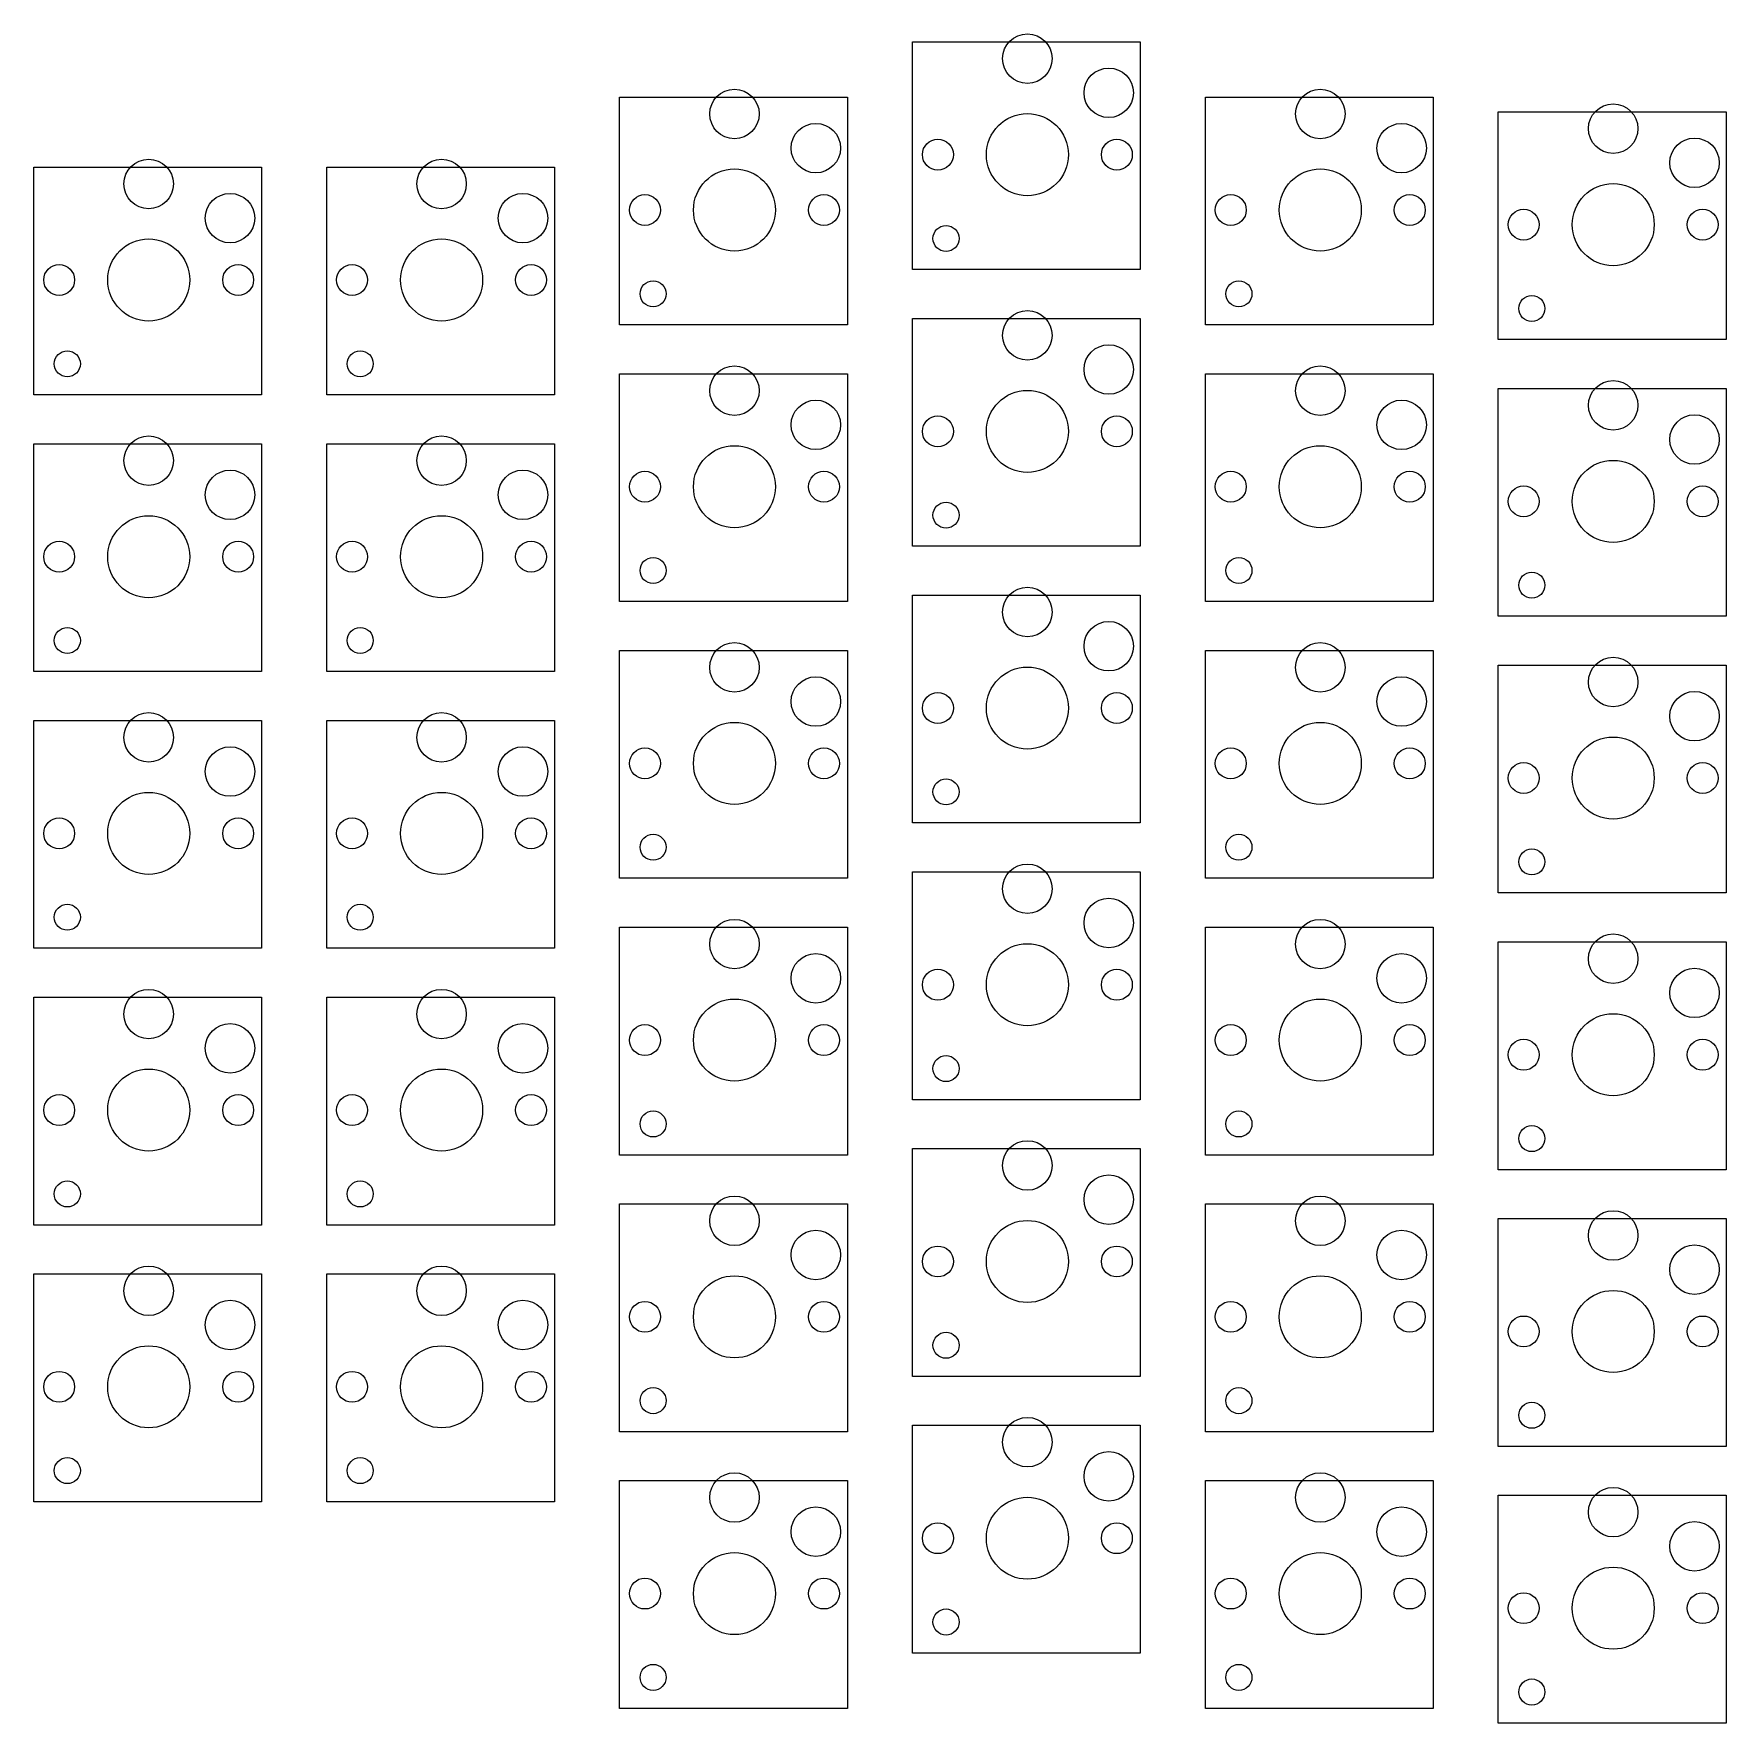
# Model space of a CAD drawing. Header units: millimetres. Extents: x -55 to 49, y -52 to 52.
import ezdxf

# ---------------------------------------------------------------- set-up
doc = ezdxf.new("R2010")
doc.units = ezdxf.units.MM
doc.layers.get('0').update_dxf_attribs({"linetype": 'CONTINUOUS'})

msp = doc.modelspace()

# ---------------------------------------------------------------- linework, layer by layer
for p, q in [((-0.69, 37.29, 25.43), (-0.69, 51.29, 25.43)), ((-0.69, 51.29, 25.43), (13.31, 51.29, 25.43)), ((13.31, 51.29, 25.43), (13.31, 37.29, 25.43)), ((-18.69, 33.89, 25.43), (-18.69, 47.89, 25.43)), ((-18.69, 47.89, 25.43), (-4.69, 47.89, 25.43)), ((-4.69, 47.89, 25.43), (-4.69, 33.89, 25.43)), ((17.31, 33.89, 25.43), (17.31, 47.89, 25.43)), ((17.31, 47.89, 25.43), (31.31, 47.89, 25.43)), ((31.31, 47.89, 25.43), (31.31, 33.89, 25.43)), ((35.31, 32.99, 25.43), (35.31, 46.99, 25.43)), ((35.31, 46.99, 25.43), (49.31, 46.99, 25.43)), ((49.31, 46.99, 25.43), (49.31, 32.99, 25.43)), ((-54.69, 43.59, 25.43), (-40.69, 43.59, 25.43)), ((-54.69, 29.59, 25.43), (-54.69, 43.59, 25.43)), ((-40.69, 43.59, 25.43), (-40.69, 29.59, 25.43)), ((-36.69, 43.59, 25.43), (-22.69, 43.59, 25.43)), ((-36.69, 29.59, 25.43), (-36.69, 43.59, 25.43)), ((-22.69, 43.59, 25.43), (-22.69, 29.59, 25.43)), ((13.31, 37.29, 25.43), (-0.69, 37.29, 25.43)), ((-4.69, 33.89, 25.43), (-18.69, 33.89, 25.43)), ((-0.69, 34.29, 25.43), (13.31, 34.29, 25.43)), ((-0.69, 20.29, 25.43), (-0.69, 34.29, 25.43)), ((13.31, 34.29, 25.43), (13.31, 20.29, 25.43)), ((31.31, 33.89, 25.43), (17.31, 33.89, 25.43)), ((49.31, 32.99, 25.43), (35.31, 32.99, 25.43)), ((-18.69, 30.89, 25.43), (-4.69, 30.89, 25.43)), ((-18.69, 16.89, 25.43), (-18.69, 30.89, 25.43)), ((-4.69, 30.89, 25.43), (-4.69, 16.89, 25.43)), ((17.31, 30.89, 25.43), (31.31, 30.89, 25.43)), ((17.31, 16.89, 25.43), (17.31, 30.89, 25.43)), ((31.31, 30.89, 25.43), (31.31, 16.89, 25.43)), ((-40.69, 29.59, 25.43), (-54.69, 29.59, 25.43)), ((-22.69, 29.59, 25.43), (-36.69, 29.59, 25.43)), ((35.31, 15.99, 25.43), (35.31, 29.99, 25.43)), ((35.31, 29.99, 25.43), (49.31, 29.99, 25.43)), ((49.31, 29.99, 25.43), (49.31, 15.99, 25.43)), ((-54.69, 26.59, 25.43), (-40.69, 26.59, 25.43)), ((-54.69, 12.59, 25.43), (-54.69, 26.59, 25.43)), ((-40.69, 26.59, 25.43), (-40.69, 12.59, 25.43)), ((-36.69, 26.59, 25.43), (-22.69, 26.59, 25.43)), ((-36.69, 12.59, 25.43), (-36.69, 26.59, 25.43)), ((-22.69, 26.59, 25.43), (-22.69, 12.59, 25.43)), ((13.31, 20.29, 25.43), (-0.69, 20.29, 25.43)), ((-4.69, 16.89, 25.43), (-18.69, 16.89, 25.43)), ((-0.69, 17.29, 25.43), (13.31, 17.29, 25.43)), ((-0.69, 3.29, 25.43), (-0.69, 17.29, 25.43)), ((13.31, 17.29, 25.43), (13.31, 3.29, 25.43)), ((31.31, 16.89, 25.43), (17.31, 16.89, 25.43)), ((49.31, 15.99, 25.43), (35.31, 15.99, 25.43)), ((-18.69, 13.89, 25.43), (-4.69, 13.89, 25.43)), ((-18.69, -0.11, 25.43), (-18.69, 13.89, 25.43)), ((-4.69, 13.89, 25.43), (-4.69, -0.11, 25.43)), ((17.31, 13.89, 25.43), (31.31, 13.89, 25.43)), ((17.31, -0.11, 25.43), (17.31, 13.89, 25.43)), ((31.31, 13.89, 25.43), (31.31, -0.11, 25.43)), ((-40.69, 12.59, 25.43), (-54.69, 12.59, 25.43)), ((-22.69, 12.59, 25.43), (-36.69, 12.59, 25.43)), ((35.31, 12.99, 25.43), (49.31, 12.99, 25.43)), ((35.31, -1.01, 25.43), (35.31, 12.99, 25.43)), ((49.31, 12.99, 25.43), (49.31, -1.01, 25.43)), ((-54.69, -4.41, 25.43), (-54.69, 9.59, 25.43)), ((-54.69, 9.59, 25.43), (-40.69, 9.59, 25.43)), ((-40.69, 9.59, 25.43), (-40.69, -4.41, 25.43)), ((-36.69, -4.41, 25.43), (-36.69, 9.59, 25.43)), ((-36.69, 9.59, 25.43), (-22.69, 9.59, 25.43)), ((-22.69, 9.59, 25.43), (-22.69, -4.41, 25.43)), ((13.31, 3.29, 25.43), (-0.69, 3.29, 25.43)), ((-0.69, -13.71, 25.43), (-0.69, 0.29, 25.43)), ((-0.69, 0.29, 25.43), (13.31, 0.29, 25.43)), ((13.31, 0.29, 25.43), (13.31, -13.71, 25.43)), ((-4.69, -0.11, 25.43), (-18.69, -0.11, 25.43)), ((31.31, -0.11, 25.43), (17.31, -0.11, 25.43)), ((49.31, -1.01, 25.43), (35.31, -1.01, 25.43)), ((-18.69, -3.11, 25.43), (-4.69, -3.11, 25.43)), ((-18.69, -17.11, 25.43), (-18.69, -3.11, 25.43)), ((-4.69, -3.11, 25.43), (-4.69, -17.11, 25.43)), ((17.31, -17.11, 25.43), (17.31, -3.11, 25.43)), ((17.31, -3.11, 25.43), (31.31, -3.11, 25.43)), ((31.31, -3.11, 25.43), (31.31, -17.11, 25.43)), ((35.31, -4.01, 25.43), (49.31, -4.01, 25.43)), ((35.31, -18.01, 25.43), (35.31, -4.01, 25.43)), ((49.31, -4.01, 25.43), (49.31, -18.01, 25.43)), ((-40.69, -4.41, 25.43), (-54.69, -4.41, 25.43)), ((-22.69, -4.41, 25.43), (-36.69, -4.41, 25.43)), ((-54.69, -21.41, 25.43), (-54.69, -7.41, 25.43)), ((-54.69, -7.41, 25.43), (-40.69, -7.41, 25.43)), ((-40.69, -7.41, 25.43), (-40.69, -21.41, 25.43)), ((-36.69, -7.41, 25.43), (-22.69, -7.41, 25.43)), ((-36.69, -21.41, 25.43), (-36.69, -7.41, 25.43)), ((-22.69, -7.41, 25.43), (-22.69, -21.41, 25.43)), ((13.31, -13.71, 25.43), (-0.69, -13.71, 25.43)), ((-4.69, -17.11, 25.43), (-18.69, -17.11, 25.43)), ((-0.69, -16.71, 25.43), (13.31, -16.71, 25.43)), ((-0.69, -30.71, 25.43), (-0.69, -16.71, 25.43)), ((13.31, -16.71, 25.43), (13.31, -30.71, 25.43)), ((31.31, -17.11, 25.43), (17.31, -17.11, 25.43)), ((49.31, -18.01, 25.43), (35.31, -18.01, 25.43)), ((-18.69, -20.11, 25.43), (-4.69, -20.11, 25.43)), ((-18.69, -34.11, 25.43), (-18.69, -20.11, 25.43)), ((-4.69, -20.11, 25.43), (-4.69, -34.11, 25.43)), ((17.31, -34.11, 25.43), (17.31, -20.11, 25.43)), ((17.31, -20.11, 25.43), (31.31, -20.11, 25.43)), ((31.31, -20.11, 25.43), (31.31, -34.11, 25.43)), ((-40.69, -21.41, 25.43), (-54.69, -21.41, 25.43)), ((-22.69, -21.41, 25.43), (-36.69, -21.41, 25.43)), ((35.31, -35.01, 25.43), (35.31, -21.01, 25.43)), ((35.31, -21.01, 25.43), (49.31, -21.01, 25.43)), ((49.31, -21.01, 25.43), (49.31, -35.01, 25.43)), ((-54.69, -38.41, 25.43), (-54.69, -24.41, 25.43)), ((-54.69, -24.41, 25.43), (-40.69, -24.41, 25.43)), ((-40.69, -24.41, 25.43), (-40.69, -38.41, 25.43)), ((-36.69, -24.41, 25.43), (-22.69, -24.41, 25.43)), ((-36.69, -38.41, 25.43), (-36.69, -24.41, 25.43)), ((-22.69, -24.41, 25.43), (-22.69, -38.41, 25.43)), ((13.31, -30.71, 25.43), (-0.69, -30.71, 25.43)), ((-4.69, -34.11, 25.43), (-18.69, -34.11, 25.43)), ((-0.69, -33.71, 25.43), (13.31, -33.71, 25.43)), ((-0.69, -47.71, 25.43), (-0.69, -33.71, 25.43)), ((13.31, -33.71, 25.43), (13.31, -47.71, 25.43)), ((31.31, -34.11, 25.43), (17.31, -34.11, 25.43)), ((49.31, -35.01, 25.43), (35.31, -35.01, 25.43)), ((-18.69, -51.11, 25.43), (-18.69, -37.11, 25.43)), ((-18.69, -37.11, 25.43), (-4.69, -37.11, 25.43)), ((-4.69, -37.11, 25.43), (-4.69, -51.11, 25.43)), ((17.31, -51.11, 25.43), (17.31, -37.11, 25.43)), ((17.31, -37.11, 25.43), (31.31, -37.11, 25.43)), ((31.31, -37.11, 25.43), (31.31, -51.11, 25.43)), ((-40.69, -38.41, 25.43), (-54.69, -38.41, 25.43)), ((-22.69, -38.41, 25.43), (-36.69, -38.41, 25.43)), ((35.31, -52.01, 25.43), (35.31, -38.01, 25.43)), ((35.31, -38.01, 25.43), (49.31, -38.01, 25.43)), ((49.31, -38.01, 25.43), (49.31, -52.01, 25.43)), ((13.31, -47.71, 25.43), (-0.69, -47.71, 25.43)), ((-4.69, -51.11, 25.43), (-18.69, -51.11, 25.43)), ((31.31, -51.11, 25.43), (17.31, -51.11, 25.43)), ((49.31, -52.01, 25.43), (35.31, -52.01, 25.43))]:
    msp.add_line(p, q)
for centre, radius in [((6.37, 50.25, 25.43), 1.52), ((11.37, 48.15, 25.43), 1.52), ((-11.63, 46.85, 25.43), 1.52), ((24.37, 46.85, 25.43), 1.52), ((6.37, 44.35, 25.43), 2.52), ((42.37, 45.95, 25.43), 1.52), ((-6.63, 44.75, 25.43), 1.52), ((29.37, 44.75, 25.43), 1.52), ((0.87, 44.35, 25.43), 0.95), ((11.87, 44.35, 25.43), 0.95), ((47.37, 43.85, 25.43), 1.52), ((-47.63, 42.55, 25.43), 1.52), ((-29.63, 42.55, 25.43), 1.52), ((-11.63, 40.95, 25.43), 2.52), ((24.37, 40.95, 25.43), 2.52), ((-42.63, 40.45, 25.43), 1.52), ((-24.63, 40.45, 25.43), 1.52), ((-17.13, 40.95, 25.43), 0.95), ((-6.13, 40.95, 25.43), 0.95), ((18.87, 40.95, 25.43), 0.95), ((29.87, 40.95, 25.43), 0.95), ((42.37, 40.05, 25.43), 2.52), ((36.87, 40.05, 25.43), 0.95), ((47.87, 40.05, 25.43), 0.95), ((1.37, 39.2, 25.43), 0.8), ((-47.63, 36.65, 25.43), 2.52), ((-29.63, 36.65, 25.43), 2.52), ((-53.13, 36.65, 25.43), 0.95), ((-42.13, 36.65, 25.43), 0.95), ((-35.13, 36.65, 25.43), 0.95), ((-24.13, 36.65, 25.43), 0.95), ((-16.63, 35.8, 25.43), 0.8), ((19.37, 35.8, 25.43), 0.8), ((37.37, 34.9, 25.43), 0.8), ((6.37, 33.25, 25.43), 1.52), ((-52.63, 31.5, 25.43), 0.8), ((-34.63, 31.5, 25.43), 0.8), ((11.37, 31.15, 25.43), 1.52), ((-11.63, 29.85, 25.43), 1.52), ((24.37, 29.85, 25.43), 1.52), ((42.37, 28.95, 25.43), 1.52), ((-6.63, 27.75, 25.43), 1.52), ((6.37, 27.35, 25.43), 2.52), ((29.37, 27.75, 25.43), 1.52), ((0.87, 27.35, 25.43), 0.95), ((11.87, 27.35, 25.43), 0.95), ((47.37, 26.85, 25.43), 1.52), ((-47.63, 25.55, 25.43), 1.52), ((-29.63, 25.55, 25.43), 1.52), ((-11.63, 23.95, 25.43), 2.52), ((24.37, 23.95, 25.43), 2.52), ((-42.63, 23.45, 25.43), 1.52), ((-24.63, 23.45, 25.43), 1.52), ((42.37, 23.05, 25.43), 2.52), ((-17.13, 23.95, 25.43), 0.95), ((-6.13, 23.95, 25.43), 0.95), ((18.87, 23.95, 25.43), 0.95), ((29.87, 23.95, 25.43), 0.95), ((36.87, 23.05, 25.43), 0.95), ((47.87, 23.05, 25.43), 0.95), ((1.37, 22.2, 25.43), 0.8), ((-47.63, 19.65, 25.43), 2.52), ((-29.63, 19.65, 25.43), 2.52), ((-53.13, 19.65, 25.43), 0.95), ((-42.13, 19.65, 25.43), 0.95), ((-35.13, 19.65, 25.43), 0.95), ((-24.13, 19.65, 25.43), 0.95), ((-16.63, 18.8, 25.43), 0.8), ((19.37, 18.8, 25.43), 0.8), ((6.37, 16.25, 25.43), 1.52), ((37.37, 17.9, 25.43), 0.8), ((11.37, 14.15, 25.43), 1.52), ((-52.63, 14.5, 25.43), 0.8), ((-34.63, 14.5, 25.43), 0.8), ((-11.63, 12.85, 25.43), 1.52), ((24.37, 12.85, 25.43), 1.52), ((6.37, 10.35, 25.43), 2.52), ((42.37, 11.95, 25.43), 1.52), ((-6.63, 10.75, 25.43), 1.52), ((29.37, 10.75, 25.43), 1.52), ((0.87, 10.35, 25.43), 0.95), ((11.87, 10.35, 25.43), 0.95), ((47.37, 9.85, 25.43), 1.52), ((-47.63, 8.55, 25.43), 1.52), ((-29.63, 8.55, 25.43), 1.52), ((-11.63, 6.95, 25.43), 2.52), ((24.37, 6.95, 25.43), 2.52), ((42.37, 6.05, 25.43), 2.52), ((-42.63, 6.45, 25.43), 1.52), ((-24.63, 6.45, 25.43), 1.52), ((-17.13, 6.95, 25.43), 0.95), ((-6.13, 6.95, 25.43), 0.95), ((18.87, 6.95, 25.43), 0.95), ((29.87, 6.95, 25.43), 0.95), ((36.87, 6.05, 25.43), 0.95), ((47.87, 6.05, 25.43), 0.95), ((1.37, 5.2, 25.43), 0.8), ((-47.63, 2.65, 25.43), 2.52), ((-29.63, 2.65, 25.43), 2.52), ((-53.13, 2.65, 25.43), 0.95), ((-42.13, 2.65, 25.43), 0.95), ((-35.13, 2.65, 25.43), 0.95), ((-24.13, 2.65, 25.43), 0.95), ((-16.63, 1.8, 25.43), 0.8), ((19.37, 1.8, 25.43), 0.8), ((37.37, 0.9, 25.43), 0.8), ((6.37, -0.75, 25.43), 1.52), ((-52.63, -2.5, 25.43), 0.8), ((-34.63, -2.5, 25.43), 0.8), ((11.37, -2.85, 25.43), 1.52), ((-11.63, -4.15, 25.43), 1.52), ((24.37, -4.15, 25.43), 1.52), ((6.37, -6.65, 25.43), 2.52), ((42.37, -5.05, 25.43), 1.52), ((-6.63, -6.25, 25.43), 1.52), ((29.37, -6.25, 25.43), 1.52), ((0.87, -6.65, 25.43), 0.95), ((11.87, -6.65, 25.43), 0.95), ((47.37, -7.15, 25.43), 1.52), ((-47.63, -8.45, 25.43), 1.52), ((-29.63, -8.45, 25.43), 1.52), ((-11.63, -10.05, 25.43), 2.52), ((24.37, -10.05, 25.43), 2.52), ((-42.63, -10.55, 25.43), 1.52), ((-24.63, -10.55, 25.43), 1.52), ((-17.13, -10.05, 25.43), 0.95), ((-6.13, -10.05, 25.43), 0.95), ((18.87, -10.05, 25.43), 0.95), ((29.87, -10.05, 25.43), 0.95), ((42.37, -10.95, 25.43), 2.52), ((36.87, -10.95, 25.43), 0.95), ((47.87, -10.95, 25.43), 0.95), ((1.37, -11.8, 25.43), 0.8), ((-47.63, -14.35, 25.43), 2.52), ((-29.63, -14.35, 25.43), 2.52), ((-53.13, -14.35, 25.43), 0.95), ((-42.13, -14.35, 25.43), 0.95), ((-35.13, -14.35, 25.43), 0.95), ((-24.13, -14.35, 25.43), 0.95), ((-16.63, -15.2, 25.43), 0.8), ((19.37, -15.2, 25.43), 0.8), ((37.37, -16.1, 25.43), 0.8), ((6.37, -17.75, 25.43), 1.52), ((-52.63, -19.5, 25.43), 0.8), ((-34.63, -19.5, 25.43), 0.8), ((11.37, -19.85, 25.43), 1.52), ((-11.63, -21.15, 25.43), 1.52), ((24.37, -21.15, 25.43), 1.52), ((42.37, -22.05, 25.43), 1.52), ((-6.63, -23.25, 25.43), 1.52), ((6.37, -23.65, 25.43), 2.52), ((29.37, -23.25, 25.43), 1.52), ((0.87, -23.65, 25.43), 0.95), ((11.87, -23.65, 25.43), 0.95), ((47.37, -24.15, 25.43), 1.52), ((-47.63, -25.45, 25.43), 1.52), ((-29.63, -25.45, 25.43), 1.52), ((-11.63, -27.05, 25.43), 2.52), ((24.37, -27.05, 25.43), 2.52), ((42.37, -27.95, 25.43), 2.52), ((-42.63, -27.55, 25.43), 1.52), ((-24.63, -27.55, 25.43), 1.52), ((-17.13, -27.05, 25.43), 0.95), ((-6.13, -27.05, 25.43), 0.95), ((18.87, -27.05, 25.43), 0.95), ((29.87, -27.05, 25.43), 0.95), ((36.87, -27.95, 25.43), 0.95), ((47.87, -27.95, 25.43), 0.95), ((1.37, -28.8, 25.43), 0.8), ((-47.63, -31.35, 25.43), 2.52), ((-29.63, -31.35, 25.43), 2.52), ((-53.13, -31.35, 25.43), 0.95), ((-42.13, -31.35, 25.43), 0.95), ((-35.13, -31.35, 25.43), 0.95), ((-24.13, -31.35, 25.43), 0.95), ((-16.63, -32.2, 25.43), 0.8), ((19.37, -32.2, 25.43), 0.8), ((6.37, -34.75, 25.43), 1.52), ((37.37, -33.1, 25.43), 0.8), ((11.37, -36.85, 25.43), 1.52), ((-52.63, -36.5, 25.43), 0.8), ((-34.63, -36.5, 25.43), 0.8), ((-11.63, -38.15, 25.43), 1.52), ((24.37, -38.15, 25.43), 1.52), ((6.37, -40.65, 25.43), 2.52), ((42.37, -39.05, 25.43), 1.52), ((-6.63, -40.25, 25.43), 1.52), ((29.37, -40.25, 25.43), 1.52), ((0.87, -40.65, 25.43), 0.95), ((11.87, -40.65, 25.43), 0.95), ((47.37, -41.15, 25.43), 1.52), ((-11.63, -44.05, 25.43), 2.52), ((24.37, -44.05, 25.43), 2.52), ((42.37, -44.95, 25.43), 2.52), ((-17.13, -44.05, 25.43), 0.95), ((-6.13, -44.05, 25.43), 0.95), ((18.87, -44.05, 25.43), 0.95), ((29.87, -44.05, 25.43), 0.95), ((36.87, -44.95, 25.43), 0.95), ((47.87, -44.95, 25.43), 0.95), ((1.37, -45.8, 25.43), 0.8), ((-16.63, -49.2, 25.43), 0.8), ((19.37, -49.2, 25.43), 0.8), ((37.37, -50.1, 25.43), 0.8)]:
    msp.add_circle(centre, radius)

doc.saveas('drawing.dxf')
